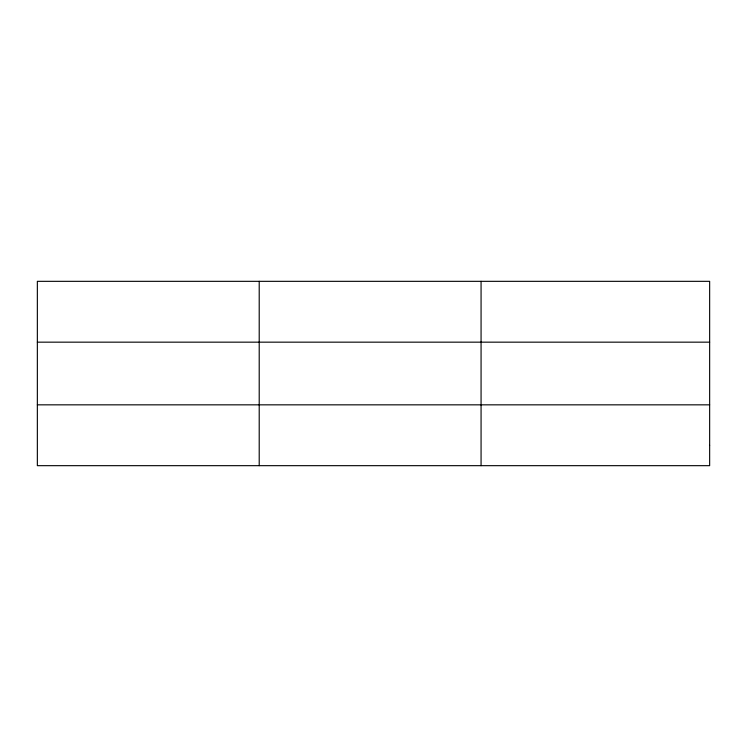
<?xml version="1.0" encoding="UTF-8"?>
<svg xmlns="http://www.w3.org/2000/svg" width="747" height="747" viewBox="0 0 747 747"><rect width="100%" height="100%" fill="white"/><g stroke="black" fill="none" stroke-linecap="round" stroke-linejoin="round"><path stroke-width="1.12" d="M259.209 465.67L259.209 281.33M481.068 465.67L481.068 281.33M37.35 342.163L709.65 342.163M37.35 404.837L709.65 404.837M709.65 445.389L709.65 465.67L37.35 465.67L37.35 281.33L709.65 281.33L709.65 445.389"/></g></svg>
